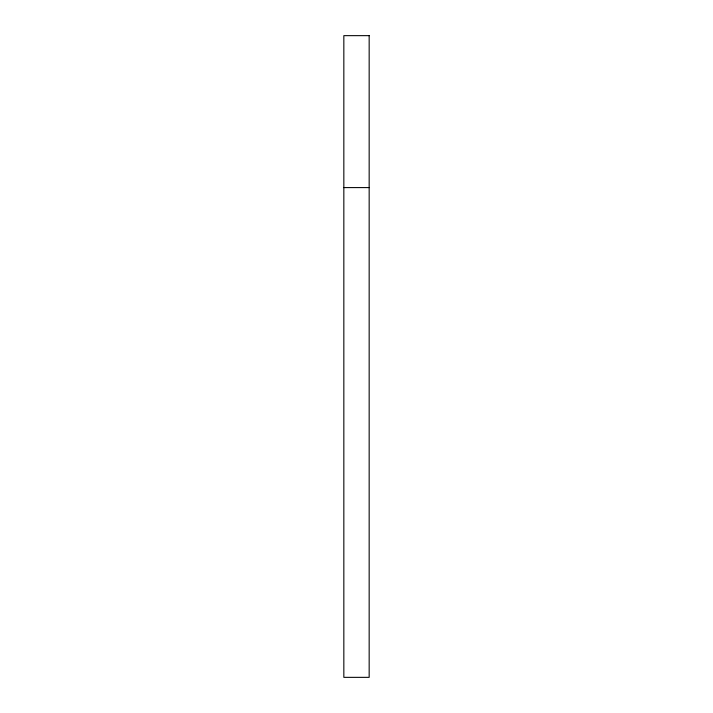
<?xml version="1.0" encoding="UTF-8"?>
<svg xmlns="http://www.w3.org/2000/svg" width="713" height="713" viewBox="0 0 713 713"><rect width="100%" height="100%" fill="white"/><g stroke="black" fill="none" stroke-linecap="round" stroke-linejoin="round"><path stroke-width="1.07" d="M343.835 187.59L369.165 187.59M369.165 35.65L343.835 35.65L343.835 677.35L369.165 677.35L369.165 35.65"/></g></svg>
